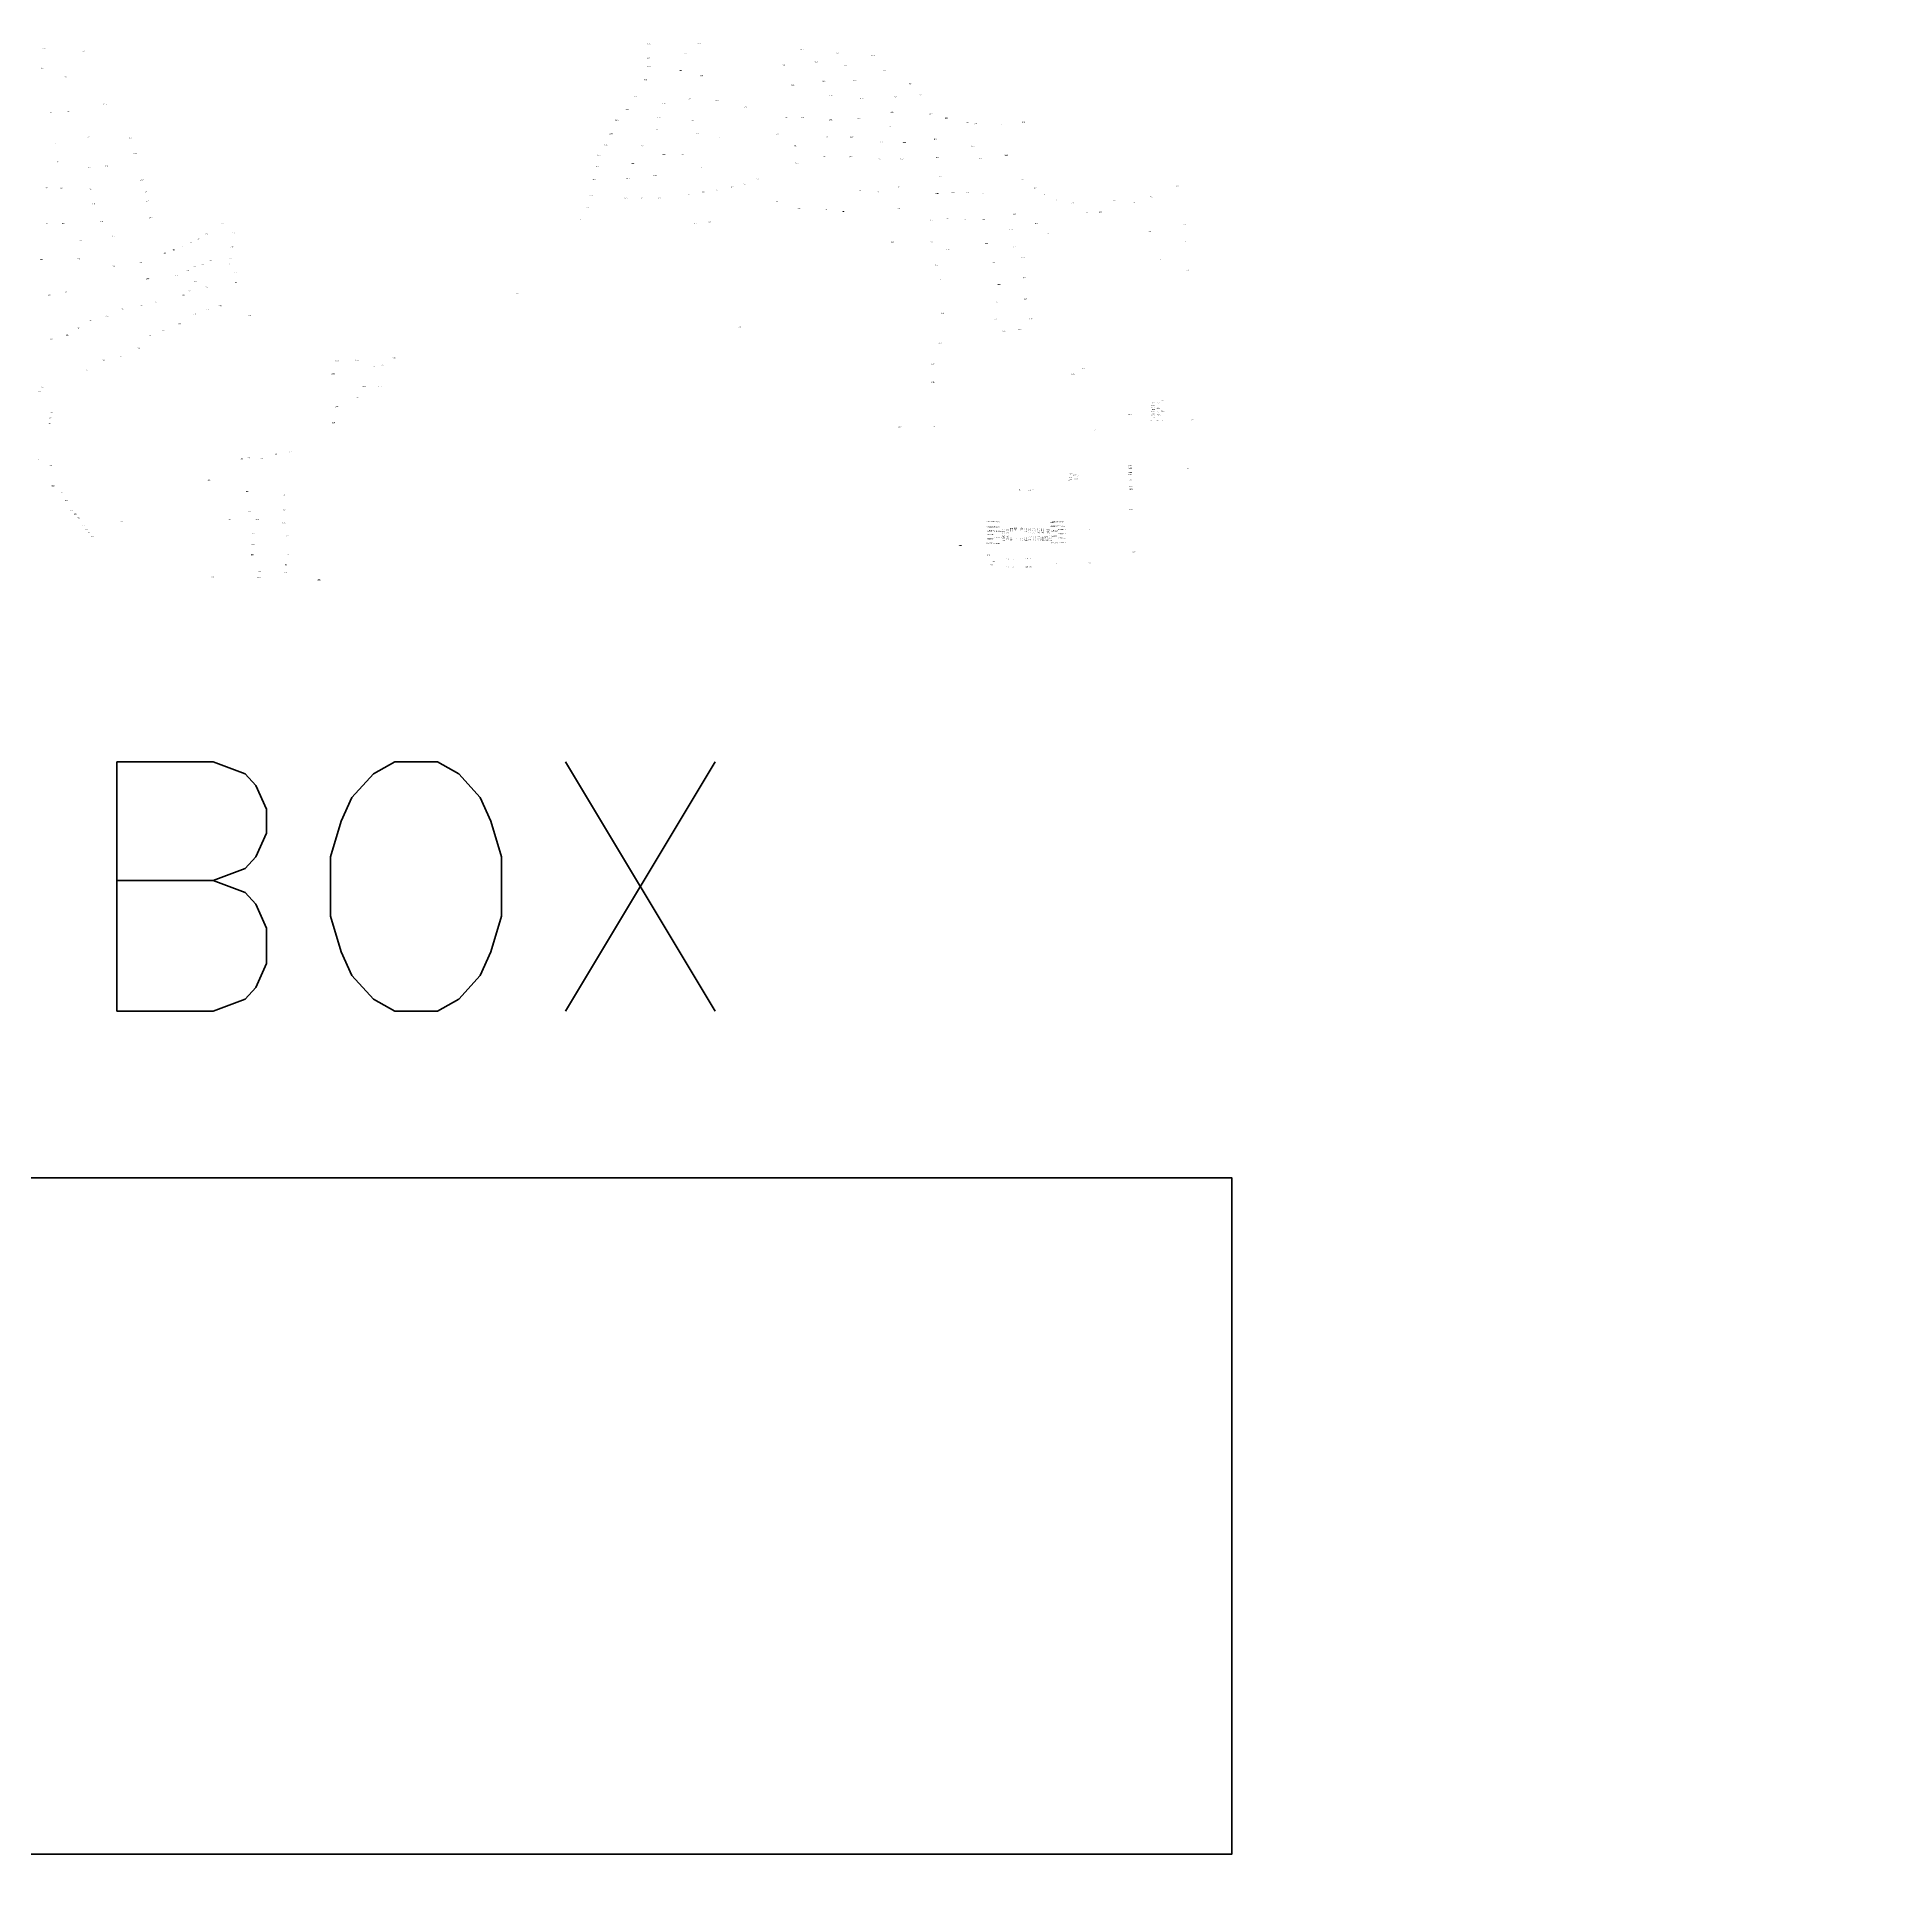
# Model space of a CAD drawing. Header units: feet. Extents: x 865220 to 2781189, y -2240498 to 970979.
# Drawn here: x 2770631 to 2781189, y 947088 to 957801 of the extents above; entities that cross this region are included whole.
import ezdxf

# ---------------------------------------------------------------- set-up
doc = ezdxf.new("R2010")
doc.units = ezdxf.units.FT
doc.header["$LTSCALE"] = 0.015
doc.header["$MEASUREMENT"] = 0
doc.layers.add('NOTES', color=7, linetype='Continuous')
doc.layers.add('Scott County Addresses', color=7, linetype='Continuous')
doc.layers.add('WORK BOUNDARY', color=110, linetype='Continuous', lineweight=40)
doc.styles.add('Dimensions 100', font='arial.ttf')
doc.styles.get("Standard").update_dxf_attribs({"font": 'times.ttf'})

# ---------------------------------------------------------------- blocks, each defined once
blk = doc.blocks.new('ACMAP_ANN_TEMPLATE_Scott County Address')
at = {"layer": 'Scott County Addresses', "style": 'Dimensions 100'}
blk.add_attdef('ScottCountyAddress', (0, 0), '', height=50, dxfattribs=at)

msp = doc.modelspace()

# ---------------------------------------------------------------- hatches: boundary and pattern name
at = {"layer": 'NOTES', "lineweight": 5, "ltscale": 50}
h = msp.add_hatch(dxfattribs=at)
h.set_pattern_fill('ANSI31', color=1, scale=200)
h.set_pattern_definition([(45, (-77373.197, -38338.257), (-17.67766953, 17.67766953), [])])
edge = h.paths.add_edge_path()
edge.add_arc((-36684104, 974185), 39453460, 359.9778382, 359.9781555)
edge.add_line((2769353, 959143), (2769353, 959143))
edge.add_line((2769353, 959143), (2769353, 959363))
edge.add_line((2769353, 959363), (2770280, 959367))
edge.add_line((2770280, 959367), (2770301, 958928))
edge.add_line((2770301, 958928), (2770013, 958926))
edge.add_line((2770013, 958926), (2769898, 958925))
edge.add_line((2769898, 958925), (2769553, 958924))
edge.add_line((2769553, 958924), (2769353, 958924))

# ---------------------------------------------------------------- linework, layer by layer
at = {"layer": 'WORK BOUNDARY', "lineweight": 50}
msp.add_lwpolyline([(2765319, 951223), (2777521, 951223), (2777521, 947322), (2765319, 947322)], close=True, dxfattribs=at)

# ---------------------------------------------------------------- block references
at = {"layer": 'Scott County Addresses', "lineweight": 5, "xscale": 0.1, "yscale": 0.1, "zscale": 0.1}
for p, values in [((2770663, 957732), {'ScottCountyAddress': '4145'}), ((2774151, 957760), {'ScottCountyAddress': '15380'}), ((2774438, 957766), {'ScottCountyAddress': '15381'}), ((2770893, 957717), {'ScottCountyAddress': '4150'}), ((2774147, 957677), {'ScottCountyAddress': '15398'}), ((2774151, 957629), {'ScottCountyAddress': '15408'}), ((2774360, 957703), {'ScottCountyAddress': '15391'}), ((2774927, 957638), {'ScottCountyAddress': '15440'}), ((2775031, 957726), {'ScottCountyAddress': '15427'}), ((2775115, 957654), {'ScottCountyAddress': '15443'}), ((2775239, 957707), {'ScottCountyAddress': '15410'}), ((2775281, 957636), {'ScottCountyAddress': '15430'}), ((2775441, 957693), {'ScottCountyAddress': '15431'}), ((2770654, 957619), {'ScottCountyAddress': '4169'}), ((2770789, 957570), {'ScottCountyAddress': '4170'}), ((2774129, 957552), {'ScottCountyAddress': '15432'}), ((2774333, 957606), {'ScottCountyAddress': '15401'}), ((2774456, 957575), {'ScottCountyAddress': '4788'}), ((2774979, 957522), {'ScottCountyAddress': '15460'}), ((2775158, 957545), {'ScottCountyAddress': '15463'}), ((2775339, 957548), {'ScottCountyAddress': '15450'}), ((2775506, 957607), {'ScottCountyAddress': '15451'}), ((2775659, 957529), {'ScottCountyAddress': '5004'}), ((2771012, 957412), {'ScottCountyAddress': '15467'}), ((2774069, 957457), {'ScottCountyAddress': '15442'}), ((2774238, 957417), {'ScottCountyAddress': '15425'}), ((2774389, 957442), {'ScottCountyAddress': '4799'}), ((2774544, 957434), {'ScottCountyAddress': '4800'}), ((2775201, 957461), {'ScottCountyAddress': '15477'}), ((2775376, 957445), {'ScottCountyAddress': '15470'}), ((2775573, 957453), {'ScottCountyAddress': '15475'}), ((2775719, 957465), {'ScottCountyAddress': '5012'}), ((2770701, 957366), {'ScottCountyAddress': '4070'}), ((2770801, 957370), {'ScottCountyAddress': '4090'}), ((2773964, 957320), {'ScottCountyAddress': '15478'}), ((2774025, 957381), {'ScottCountyAddress': '15464'}), ((2774209, 957336), {'ScottCountyAddress': '15467'}), ((2774403, 957318), {'ScottCountyAddress': '4823'}), ((2774709, 957396), {'ScottCountyAddress': '4824'}), ((2774944, 957336), {'ScottCountyAddress': '4886'}), ((2775038, 957336), {'ScottCountyAddress': '4894'}), ((2775198, 957322), {'ScottCountyAddress': '15491'}), ((2775360, 957329), {'ScottCountyAddress': '15490'}), ((2775552, 957366), {'ScottCountyAddress': '15481'}), ((2775779, 957354), {'ScottCountyAddress': '5022'}), ((2775867, 957331), {'ScottCountyAddress': '5038'}), ((2775939, 957313), {'ScottCountyAddress': '5050'}), ((2775990, 957307), {'ScottCountyAddress': '5060'}), ((2776036, 957299), {'ScottCountyAddress': '5070'}), ((2776313, 957308), {'ScottCountyAddress': '5124'}), ((2770922, 957223), {'ScottCountyAddress': '4215'}), ((2771160, 957218), {'ScottCountyAddress': '15507'}), ((2773931, 957241), {'ScottCountyAddress': '15494'}), ((2774199, 957267), {'ScottCountyAddress': '15485'}), ((2774430, 957243), {'ScottCountyAddress': '4843'}), ((2774563, 957222), {'ScottCountyAddress': '4844'}), ((2774894, 957240), {'ScottCountyAddress': '4887'}), ((2775179, 957223), {'ScottCountyAddress': '15511'}), ((2775319, 957222), {'ScottCountyAddress': '15510'}), ((2775493, 957194), {'ScottCountyAddress': '15515'}), ((2775540, 957282), {'ScottCountyAddress': '15491'}), ((2775800, 957210), {'ScottCountyAddress': '15513'}), ((2776091, 957294), {'ScottCountyAddress': '5080'}), ((2776193, 957296), {'ScottCountyAddress': '5100'}), ((2770737, 957184), {'ScottCountyAddress': '4085'}), ((2771188, 957128), {'ScottCountyAddress': '15527'}), ((2773861, 957118), {'ScottCountyAddress': '15528'}), ((2773903, 957178), {'ScottCountyAddress': '15510'}), ((2774110, 957171), {'ScottCountyAddress': '15509'}), ((2774237, 957122), {'ScottCountyAddress': '15546'}), ((2774343, 957123), {'ScottCountyAddress': '15545'}), ((2774994, 957172), {'ScottCountyAddress': '4891'}), ((2775161, 957110), {'ScottCountyAddress': '4926'}), ((2775314, 957108), {'ScottCountyAddress': '15530'}), ((2775479, 957096), {'ScottCountyAddress': '15533'}), ((2775610, 957097), {'ScottCountyAddress': '15534'}), ((2775623, 957191), {'ScottCountyAddress': '15512'}), ((2775811, 957104), {'ScottCountyAddress': '15543'}), ((2776018, 957170), {'ScottCountyAddress': '15520'}), ((2776062, 957098), {'ScottCountyAddress': '15540'}), ((2776211, 957118), {'ScottCountyAddress': '15541'}), ((2770741, 957079), {'ScottCountyAddress': '4190'}), ((2770924, 957046), {'ScottCountyAddress': '4185'}), ((2771023, 957055), {'ScottCountyAddress': '15520'}), ((2773853, 957053), {'ScottCountyAddress': '15538'}), ((2774028, 956983), {'ScottCountyAddress': '15545'}), ((2774058, 957070), {'ScottCountyAddress': '15527'}), ((2774185, 957001), {'ScottCountyAddress': '15560'}), ((2774461, 957048), {'ScottCountyAddress': '15559'}), ((2774780, 956980), {'ScottCountyAddress': '4854'}), ((2775003, 957074), {'ScottCountyAddress': '15526'}), ((2775826, 956996), {'ScottCountyAddress': '15563'}), ((2776307, 956980), {'ScottCountyAddress': '5154'}), ((2770676, 956929), {'ScottCountyAddress': '4070'}), ((2770761, 956928), {'ScottCountyAddress': '4090'}), ((2770931, 956922), {'ScottCountyAddress': '4167'}), ((2771224, 956976), {'ScottCountyAddress': '15563'}), ((2771249, 956907), {'ScottCountyAddress': '15581'}), ((2773818, 956882), {'ScottCountyAddress': '15572'}), ((2773831, 956977), {'ScottCountyAddress': '15548'}), ((2774019, 956871), {'ScottCountyAddress': '4696'}), ((2774116, 956871), {'ScottCountyAddress': '4712'}), ((2774214, 956871), {'ScottCountyAddress': '4738'}), ((2774382, 956891), {'ScottCountyAddress': '4770'}), ((2774466, 956904), {'ScottCountyAddress': '4790'}), ((2774545, 956916), {'ScottCountyAddress': '4806'}), ((2774633, 956934), {'ScottCountyAddress': '4822'}), ((2774703, 956951), {'ScottCountyAddress': '4836'}), ((2775369, 956913), {'ScottCountyAddress': '4961'}), ((2775476, 956907), {'ScottCountyAddress': '4971'}), ((2775590, 956934), {'ScottCountyAddress': '4997'}), ((2775811, 956897), {'ScottCountyAddress': '15585'}), ((2775905, 956902), {'ScottCountyAddress': '5040'}), ((2775991, 956902), {'ScottCountyAddress': '5060'}), ((2776072, 956900), {'ScottCountyAddress': '5076'}), ((2776379, 956927), {'ScottCountyAddress': '5162'}), ((2776433, 956890), {'ScottCountyAddress': '5172'}), ((2777048, 956877), {'ScottCountyAddress': '5284'}), ((2777197, 956940), {'ScottCountyAddress': '5230'}), ((2770950, 956837), {'ScottCountyAddress': '4143'}), ((2771258, 956852), {'ScottCountyAddress': '15593'}), ((2773794, 956815), {'ScottCountyAddress': '15582'}), ((2774892, 956850), {'ScottCountyAddress': '4851'}), ((2775017, 956810), {'ScottCountyAddress': '4893'}), ((2775172, 956804), {'ScottCountyAddress': '4931'}), ((2775275, 956793), {'ScottCountyAddress': '4951'}), ((2775588, 956809), {'ScottCountyAddress': '15590'}), ((2776259, 956778), {'ScottCountyAddress': '5153'}), ((2776502, 956859), {'ScottCountyAddress': '5178'}), ((2776597, 956843), {'ScottCountyAddress': '5194'}), ((2776678, 956786), {'ScottCountyAddress': '5204'}), ((2776757, 956789), {'ScottCountyAddress': '5212'}), ((2776837, 956856), {'ScottCountyAddress': '5220'}), ((2776952, 956845), {'ScottCountyAddress': '5230'}), ((2770678, 956726), {'ScottCountyAddress': '4075'}), ((2770775, 956724), {'ScottCountyAddress': '4095'}), ((2770996, 956735), {'ScottCountyAddress': '4139'}), ((2771277, 956756), {'ScottCountyAddress': '15609'}), ((2771599, 956662), {'ScottCountyAddress': '4279'}), ((2771691, 956728), {'ScottCountyAddress': '4277'}), ((2771754, 956668), {'ScottCountyAddress': '4267'}), ((2773761, 956746), {'ScottCountyAddress': '15608'}), ((2774421, 956723), {'ScottCountyAddress': '4775'}), ((2774500, 956731), {'ScottCountyAddress': '4795'}), ((2775783, 956743), {'ScottCountyAddress': '15605'}), ((2775875, 956752), {'ScottCountyAddress': '5035'}), ((2775979, 956748), {'ScottCountyAddress': '5055'}), ((2776082, 956747), {'ScottCountyAddress': '5075'}), ((2776239, 956688), {'ScottCountyAddress': '15621'}), ((2776386, 956724), {'ScottCountyAddress': '5171'}), ((2776455, 956667), {'ScottCountyAddress': '5191'}), ((2777041, 956678), {'ScottCountyAddress': '5267'}), ((2777240, 956719), {'ScottCountyAddress': '5290'}), ((2770877, 956625), {'ScottCountyAddress': '4136'}), ((2771062, 956652), {'ScottCountyAddress': '4137'}), ((2771357, 956553), {'ScottCountyAddress': '4313'}), ((2771413, 956572), {'ScottCountyAddress': '4307'}), ((2771466, 956590), {'ScottCountyAddress': '4301'}), ((2771508, 956614), {'ScottCountyAddress': '4295'}), ((2771553, 956634), {'ScottCountyAddress': '4287'}), ((2771747, 956587), {'ScottCountyAddress': '4257'}), ((2775554, 956616), {'ScottCountyAddress': '15630'}), ((2775779, 956617), {'ScottCountyAddress': '15631'}), ((2775872, 956573), {'ScottCountyAddress': '15645'}), ((2776096, 956608), {'ScottCountyAddress': '15638'}), ((2776258, 956588), {'ScottCountyAddress': '15643'}), ((2777244, 956621), {'ScottCountyAddress': '5316'}), ((2770648, 956516), {'ScottCountyAddress': '4066'}), ((2770791, 956495), {'ScottCountyAddress': '4094'}), ((2770861, 956520), {'ScottCountyAddress': '4120'}), ((2771066, 956478), {'ScottCountyAddress': '4131'}), ((2771217, 956500), {'ScottCountyAddress': '15648'}), ((2771494, 956452), {'ScottCountyAddress': '4300'}), ((2771533, 956476), {'ScottCountyAddress': '4290'}), ((2771574, 956488), {'ScottCountyAddress': '4280'}), ((2771622, 956511), {'ScottCountyAddress': '4260'}), ((2771737, 956490), {'ScottCountyAddress': '4253'}), ((2771737, 956526), {'ScottCountyAddress': '4255'}), ((2771771, 956444), {'ScottCountyAddress': '4247'}), ((2775808, 956486), {'ScottCountyAddress': '15655'}), ((2776138, 956500), {'ScottCountyAddress': '15656'}), ((2776306, 956527), {'ScottCountyAddress': '15661'}), ((2777096, 956515), {'ScottCountyAddress': '5281'}), ((2777260, 956457), {'ScottCountyAddress': '5307'}), ((2771259, 956405), {'ScottCountyAddress': '15660'}), ((2771429, 956425), {'ScottCountyAddress': '4310'}), ((2771536, 956390), {'ScottCountyAddress': '4228'}), ((2771602, 956359), {'ScottCountyAddress': '4230'}), ((2771772, 956383), {'ScottCountyAddress': '4241'}), ((2775824, 956404), {'ScottCountyAddress': '15663'}), ((2776167, 956372), {'ScottCountyAddress': '15686'}), ((2776316, 956410), {'ScottCountyAddress': '15681'}), ((2770696, 956311), {'ScottCountyAddress': '4065'}), ((2770794, 956329), {'ScottCountyAddress': '4091'}), ((2771116, 956232), {'ScottCountyAddress': '4168'}), ((2771227, 956251), {'ScottCountyAddress': '4186'}), ((2771303, 956271), {'ScottCountyAddress': '4196'}), ((2771467, 956310), {'ScottCountyAddress': '4204'}), ((2771503, 956335), {'ScottCountyAddress': '4214'}), ((2771678, 956249), {'ScottCountyAddress': '4229'}), ((2773394, 956318), {'ScottCountyAddress': '5000'}), ((2776162, 956271), {'ScottCountyAddress': '15700'}), ((2776321, 956287), {'ScottCountyAddress': '15697'}), ((2770931, 956164), {'ScottCountyAddress': '4128'}), ((2771027, 956190), {'ScottCountyAddress': '4148'}), ((2771446, 956145), {'ScottCountyAddress': '4203'}), ((2771533, 956202), {'ScottCountyAddress': '4211'}), ((2771606, 956227), {'ScottCountyAddress': '4221'}), ((2771847, 956193), {'ScottCountyAddress': '4235'}), ((2774675, 956127), {'ScottCountyAddress': '5000'}), ((2775843, 956207), {'ScottCountyAddress': '15719'}), ((2776145, 956173), {'ScottCountyAddress': '15720'}), ((2776354, 956174), {'ScottCountyAddress': '15717'}), ((2770705, 956058), {'ScottCountyAddress': '4080'}), ((2770798, 956080), {'ScottCountyAddress': '4096'}), ((2770862, 956120), {'ScottCountyAddress': '4110'}), ((2771277, 956077), {'ScottCountyAddress': '4185'}), ((2771352, 956108), {'ScottCountyAddress': '4197'}), ((2775830, 956036), {'ScottCountyAddress': '15745'}), ((2776199, 956103), {'ScottCountyAddress': '15724'}), ((2776289, 956113), {'ScottCountyAddress': '15721'}), ((2771006, 955936), {'ScottCountyAddress': '4131'}), ((2771109, 955958), {'ScottCountyAddress': '4151'}), ((2771210, 956005), {'ScottCountyAddress': '4171'}), ((2772350, 955932), {'ScottCountyAddress': '15771'}), ((2772467, 955936), {'ScottCountyAddress': '15759'}), ((2772612, 955908), {'ScottCountyAddress': '15741'}), ((2772681, 955947), {'ScottCountyAddress': '15731'}), ((2775788, 955913), {'ScottCountyAddress': '15757'}), ((2770912, 955879), {'ScottCountyAddress': '15795'}), ((2772328, 955857), {'ScottCountyAddress': '15783'}), ((2772564, 955902), {'ScottCountyAddress': '15747'}), ((2775786, 955809), {'ScottCountyAddress': '15785'}), ((2776595, 955855), {'ScottCountyAddress': '15760'}), ((2776656, 955887), {'ScottCountyAddress': '15750'}), ((2770636, 955756), {'ScottCountyAddress': '4070'}), ((2770651, 955782), {'ScottCountyAddress': '4072'}), ((2772466, 955721), {'ScottCountyAddress': '15855'}), ((2772507, 955784), {'ScottCountyAddress': '15753'}), ((2772598, 955785), {'ScottCountyAddress': '15857'}), ((2777113, 955704), {'ScottCountyAddress': '15815'}), ((2770702, 955602), {'ScottCountyAddress': '4059'}), ((2770705, 955634), {'ScottCountyAddress': '4057'}), ((2772351, 955667), {'ScottCountyAddress': '15807'}), ((2776923, 955622), {'ScottCountyAddress': '15825'}), ((2777044, 955587), {'ScottCountyAddress': '15815'}), ((2777057, 955689), {'ScottCountyAddress': '15815'}), ((2777058, 955664), {'ScottCountyAddress': '15815'}), ((2777058, 955674), {'ScottCountyAddress': '15815'}), ((2777059, 955651), {'ScottCountyAddress': '15815'}), ((2777058, 955640), {'ScottCountyAddress': '15815'}), ((2777059, 955629), {'ScottCountyAddress': '15815'}), ((2777058, 955618), {'ScottCountyAddress': '15815'}), ((2777065, 955604), {'ScottCountyAddress': '15815'}), ((2777082, 955587), {'ScottCountyAddress': '15815'}), ((2777088, 955689), {'ScottCountyAddress': '15815'}), ((2777088, 955659), {'ScottCountyAddress': '15815'}), ((2777090, 955637), {'ScottCountyAddress': '15815'}), ((2777089, 955620), {'ScottCountyAddress': '15815'}), ((2777113, 955642), {'ScottCountyAddress': '15815'}), ((2777115, 955587), {'ScottCountyAddress': '15815'}), ((2777282, 955591), {'ScottCountyAddress': '15777'}), ((2770698, 955571), {'ScottCountyAddress': '4055'}), ((2772330, 955574), {'ScottCountyAddress': '15825'}), ((2775597, 955549), {'ScottCountyAddress': '15830'}), ((2775800, 955552), {'ScottCountyAddress': '15831'}), ((2776721, 955533), {'ScottCountyAddress': '15830'}), ((2771843, 955372), {'ScottCountyAddress': '4290'}), ((2771999, 955394), {'ScottCountyAddress': '4322'}), ((2772083, 955405), {'ScottCountyAddress': '4342'}), ((2770639, 955362), {'ScottCountyAddress': '4000'}), ((2770698, 955329), {'ScottCountyAddress': '15840'}), ((2771801, 955367), {'ScottCountyAddress': '4288'}), ((2771916, 955369), {'ScottCountyAddress': '4308'}), ((2776582, 955279), {'ScottCountyAddress': '15870'}), ((2776598, 955275), {'ScottCountyAddress': '15870'}), ((2776608, 955272), {'ScottCountyAddress': '15870'}), ((2776623, 955268), {'ScottCountyAddress': '15870'}), ((2776925, 955326), {'ScottCountyAddress': '15875'}), ((2776926, 955313), {'ScottCountyAddress': '15875'}), ((2776926, 955288), {'ScottCountyAddress': '15875'}), ((2776925, 955276), {'ScottCountyAddress': '15875'}), ((2777262, 955311), {'ScottCountyAddress': '5304'}), ((2770711, 955211), {'ScottCountyAddress': '15850'}), ((2770764, 955172), {'ScottCountyAddress': '4072'}), ((2771615, 955244), {'ScottCountyAddress': '4360'}), ((2771834, 955178), {'ScottCountyAddress': '4396'}), ((2772045, 955158), {'ScottCountyAddress': '15901'}), ((2776289, 955188), {'ScottCountyAddress': '5116'}), ((2776350, 955186), {'ScottCountyAddress': '5116'}), ((2776368, 955186), {'ScottCountyAddress': '5116'}), ((2776578, 955246), {'ScottCountyAddress': '15870'}), ((2776585, 955259), {'ScottCountyAddress': '15870'}), ((2776615, 955250), {'ScottCountyAddress': '15870'}), ((2776926, 955245), {'ScottCountyAddress': '15875'}), ((2776929, 955207), {'ScottCountyAddress': '15875'}), ((2776930, 955192), {'ScottCountyAddress': '15875'}), ((2770792, 955126), {'ScottCountyAddress': '4070'}), ((2770824, 955068), {'ScottCountyAddress': '4082'}), ((2771849, 955062), {'ScottCountyAddress': '4397'}), ((2772047, 955072), {'ScottCountyAddress': '15921'}), ((2776931, 955074), {'ScottCountyAddress': '15875'}), ((2770844, 955048), {'ScottCountyAddress': '4086'}), ((2770861, 955026), {'ScottCountyAddress': '4090'}), ((2770889, 954983), {'ScottCountyAddress': '4094'}), ((2770905, 954960), {'ScottCountyAddress': '4098'}), ((2771107, 955006), {'ScottCountyAddress': '15862'}), ((2771733, 955017), {'ScottCountyAddress': '4377'}), ((2771892, 955017), {'ScottCountyAddress': '15930'}), ((2772046, 954998), {'ScottCountyAddress': '15940'}), ((2776105, 955004), {'ScottCountyAddress': '5119'}), ((2776107, 954974), {'ScottCountyAddress': '5119'}), ((2776109, 954952), {'ScottCountyAddress': '5119'}), ((2776113, 955004), {'ScottCountyAddress': '5119'}), ((2776115, 954975), {'ScottCountyAddress': '5119'}), ((2776116, 954952), {'ScottCountyAddress': '5119'}), ((2776121, 955004), {'ScottCountyAddress': '5119'}), ((2776122, 954975), {'ScottCountyAddress': '5119'}), ((2776124, 954952), {'ScottCountyAddress': '5119'}), ((2776128, 954975), {'ScottCountyAddress': '5119'}), ((2776129, 955004), {'ScottCountyAddress': '5119'}), ((2776132, 954953), {'ScottCountyAddress': '5119'}), ((2776142, 954975), {'ScottCountyAddress': '5119'}), ((2776143, 955005), {'ScottCountyAddress': '5119'}), ((2776150, 954974), {'ScottCountyAddress': '5119'}), ((2776151, 955004), {'ScottCountyAddress': '5119'}), ((2776152, 954949), {'ScottCountyAddress': '5119'}), ((2776157, 954975), {'ScottCountyAddress': '5119'}), ((2776160, 955004), {'ScottCountyAddress': '5119'}), ((2776160, 954949), {'ScottCountyAddress': '5119'}), ((2776166, 954975), {'ScottCountyAddress': '5119'}), ((2776168, 955004), {'ScottCountyAddress': '5119'}), ((2776168, 954949), {'ScottCountyAddress': '5119'}), ((2776176, 954948), {'ScottCountyAddress': '5119'}), ((2776196, 954956), {'ScottCountyAddress': '5119'}), ((2776196, 954948), {'ScottCountyAddress': '5119'}), ((2776220, 954959), {'ScottCountyAddress': '5119'}), ((2776220, 954951), {'ScottCountyAddress': '5119'}), ((2776220, 954944), {'ScottCountyAddress': '5119'}), ((2776242, 954965), {'ScottCountyAddress': '5119'}), ((2776242, 954957), {'ScottCountyAddress': '5119'}), ((2776242, 954949), {'ScottCountyAddress': '5119'}), ((2776265, 954967), {'ScottCountyAddress': '5119'}), ((2776266, 954957), {'ScottCountyAddress': '5119'}), ((2776301, 954967), {'ScottCountyAddress': '5119'}), ((2776301, 954957), {'ScottCountyAddress': '5119'}), ((2776325, 954966), {'ScottCountyAddress': '5119'}), ((2776325, 954958), {'ScottCountyAddress': '5119'}), ((2776325, 954950), {'ScottCountyAddress': '5119'}), ((2776347, 954966), {'ScottCountyAddress': '5119'}), ((2776347, 954959), {'ScottCountyAddress': '5119'}), ((2776347, 954951), {'ScottCountyAddress': '5119'}), ((2776348, 954943), {'ScottCountyAddress': '5119'}), ((2776372, 954961), {'ScottCountyAddress': '5119'}), ((2776372, 954953), {'ScottCountyAddress': '5119'}), ((2776372, 954945), {'ScottCountyAddress': '5119'}), ((2776398, 954961), {'ScottCountyAddress': '5119'}), ((2776398, 954954), {'ScottCountyAddress': '5119'}), ((2776398, 954946), {'ScottCountyAddress': '5119'}), ((2776421, 954961), {'ScottCountyAddress': '5119'}), ((2776421, 954953), {'ScottCountyAddress': '5119'}), ((2776422, 954946), {'ScottCountyAddress': '5119'}), ((2776453, 954952), {'ScottCountyAddress': '5119'}), ((2776453, 954959), {'ScottCountyAddress': '5119'}), ((2776454, 954944), {'ScottCountyAddress': '5119'}), ((2776472, 955002), {'ScottCountyAddress': '5119'}), ((2776473, 954977), {'ScottCountyAddress': '5119'}), ((2776478, 954952), {'ScottCountyAddress': '5119'}), ((2776480, 955002), {'ScottCountyAddress': '5119'}), ((2776480, 954978), {'ScottCountyAddress': '5119'}), ((2776485, 954952), {'ScottCountyAddress': '5119'}), ((2776488, 955003), {'ScottCountyAddress': '5119'}), ((2776488, 954978), {'ScottCountyAddress': '5119'}), ((2776493, 954952), {'ScottCountyAddress': '5119'}), ((2776496, 955003), {'ScottCountyAddress': '5119'}), ((2776496, 954978), {'ScottCountyAddress': '5119'}), ((2776501, 954952), {'ScottCountyAddress': '5119'}), ((2776515, 955003), {'ScottCountyAddress': '5119'}), ((2776517, 954980), {'ScottCountyAddress': '5119'}), ((2776519, 954959), {'ScottCountyAddress': '5119'}), ((2776523, 955004), {'ScottCountyAddress': '5119'}), ((2776526, 954979), {'ScottCountyAddress': '5119'}), ((2776527, 954959), {'ScottCountyAddress': '5119'}), ((2776532, 955003), {'ScottCountyAddress': '5119'}), ((2776535, 954979), {'ScottCountyAddress': '5119'}), ((2776537, 954959), {'ScottCountyAddress': '5119'}), ((2776540, 955004), {'ScottCountyAddress': '5119'}), ((2776543, 954979), {'ScottCountyAddress': '5119'}), ((2776545, 954960), {'ScottCountyAddress': '5119'}), ((2776698, 954958), {'ScottCountyAddress': '15950'}), ((2770925, 954941), {'ScottCountyAddress': '4102'}), ((2770942, 954918), {'ScottCountyAddress': '4106'}), ((2771867, 954935), {'ScottCountyAddress': '15946'}), ((2771867, 954873), {'ScottCountyAddress': '15956'}), ((2772069, 954922), {'ScottCountyAddress': '15960'}), ((2775946, 954867), {'ScottCountyAddress': '15900'}), ((2776106, 954880), {'ScottCountyAddress': '5119'}), ((2776109, 954905), {'ScottCountyAddress': '5119'}), ((2776110, 954930), {'ScottCountyAddress': '5119'}), ((2776114, 954880), {'ScottCountyAddress': '5119'}), ((2776117, 954905), {'ScottCountyAddress': '5119'}), ((2776118, 954930), {'ScottCountyAddress': '5119'}), ((2776123, 954880), {'ScottCountyAddress': '5119'}), ((2776125, 954905), {'ScottCountyAddress': '5119'}), ((2776126, 954930), {'ScottCountyAddress': '5119'}), ((2776130, 954880), {'ScottCountyAddress': '5119'}), ((2776133, 954905), {'ScottCountyAddress': '5119'}), ((2776133, 954930), {'ScottCountyAddress': '5119'}), ((2776149, 954878), {'ScottCountyAddress': '5119'}), ((2776151, 954914), {'ScottCountyAddress': '5119'}), ((2776156, 954879), {'ScottCountyAddress': '5119'}), ((2776159, 954914), {'ScottCountyAddress': '5119'}), ((2776164, 954879), {'ScottCountyAddress': '5119'}), ((2776167, 954914), {'ScottCountyAddress': '5119'}), ((2776171, 954879), {'ScottCountyAddress': '5119'}), ((2776176, 954914), {'ScottCountyAddress': '5119'}), ((2776196, 954923), {'ScottCountyAddress': '5119'}), ((2776196, 954941), {'ScottCountyAddress': '5119'}), ((2776196, 954935), {'ScottCountyAddress': '5119'}), ((2776197, 954915), {'ScottCountyAddress': '5119'}), ((2776197, 954907), {'ScottCountyAddress': '5119'}), ((2776197, 954898), {'ScottCountyAddress': '5119'}), ((2776220, 954915), {'ScottCountyAddress': '5119'}), ((2776220, 954907), {'ScottCountyAddress': '5119'}), ((2776221, 954937), {'ScottCountyAddress': '5119'}), ((2776220, 954923), {'ScottCountyAddress': '5119'}), ((2776220, 954899), {'ScottCountyAddress': '5119'}), ((2776241, 954895), {'ScottCountyAddress': '5119'}), ((2776241, 954910), {'ScottCountyAddress': '5119'}), ((2776242, 954902), {'ScottCountyAddress': '5119'}), ((2776268, 954906), {'ScottCountyAddress': '5119'}), ((2776268, 954897), {'ScottCountyAddress': '5119'}), ((2776301, 954905), {'ScottCountyAddress': '5119'}), ((2776301, 954897), {'ScottCountyAddress': '5119'}), ((2776325, 954910), {'ScottCountyAddress': '5119'}), ((2776325, 954903), {'ScottCountyAddress': '5119'}), ((2776326, 954896), {'ScottCountyAddress': '5119'}), ((2776349, 954918), {'ScottCountyAddress': '5119'}), ((2776348, 954910), {'ScottCountyAddress': '5119'}), ((2776348, 954902), {'ScottCountyAddress': '5119'}), ((2776348, 954895), {'ScottCountyAddress': '5119'}), ((2776373, 954937), {'ScottCountyAddress': '5119'}), ((2776374, 954920), {'ScottCountyAddress': '5119'}), ((2776374, 954912), {'ScottCountyAddress': '5119'}), ((2776374, 954903), {'ScottCountyAddress': '5119'}), ((2776374, 954895), {'ScottCountyAddress': '5119'}), ((2776399, 954938), {'ScottCountyAddress': '5119'}), ((2776400, 954918), {'ScottCountyAddress': '5119'}), ((2776401, 954910), {'ScottCountyAddress': '5119'}), ((2776401, 954903), {'ScottCountyAddress': '5119'}), ((2776401, 954895), {'ScottCountyAddress': '5119'}), ((2776422, 954938), {'ScottCountyAddress': '5119'}), ((2776424, 954918), {'ScottCountyAddress': '5119'}), ((2776425, 954911), {'ScottCountyAddress': '5119'}), ((2776425, 954903), {'ScottCountyAddress': '5119'}), ((2776425, 954896), {'ScottCountyAddress': '5119'}), ((2776446, 954919), {'ScottCountyAddress': '5119'}), ((2776446, 954911), {'ScottCountyAddress': '5119'}), ((2776447, 954904), {'ScottCountyAddress': '5119'}), ((2776447, 954896), {'ScottCountyAddress': '5119'}), ((2776453, 954937), {'ScottCountyAddress': '5119'}), ((2776467, 954922), {'ScottCountyAddress': '5119'}), ((2776467, 954914), {'ScottCountyAddress': '5119'}), ((2776467, 954906), {'ScottCountyAddress': '5119'}), ((2776468, 954898), {'ScottCountyAddress': '5119'}), ((2776477, 954922), {'ScottCountyAddress': '5119'}), ((2776478, 954882), {'ScottCountyAddress': '5119'}), ((2776486, 954921), {'ScottCountyAddress': '5119'}), ((2776487, 954882), {'ScottCountyAddress': '5119'}), ((2776494, 954921), {'ScottCountyAddress': '5119'}), ((2776495, 954882), {'ScottCountyAddress': '5119'}), ((2776502, 954922), {'ScottCountyAddress': '5119'}), ((2776503, 954882), {'ScottCountyAddress': '5119'}), ((2776520, 954934), {'ScottCountyAddress': '5119'}), ((2776522, 954909), {'ScottCountyAddress': '5119'}), ((2776524, 954883), {'ScottCountyAddress': '5119'}), ((2776528, 954934), {'ScottCountyAddress': '5119'}), ((2776531, 954909), {'ScottCountyAddress': '5119'}), ((2776532, 954883), {'ScottCountyAddress': '5119'}), ((2776537, 954934), {'ScottCountyAddress': '5119'}), ((2776540, 954908), {'ScottCountyAddress': '5119'}), ((2776540, 954883), {'ScottCountyAddress': '5119'}), ((2776545, 954935), {'ScottCountyAddress': '5119'}), ((2776548, 954908), {'ScottCountyAddress': '5119'}), ((2776549, 954883), {'ScottCountyAddress': '5119'}), ((2771861, 954813), {'ScottCountyAddress': '15966'}), ((2772057, 954755), {'ScottCountyAddress': '15981'}), ((2772060, 954814), {'ScottCountyAddress': '15970'}), ((2775768, 954795), {'ScottCountyAddress': '5020'}), ((2776108, 954811), {'ScottCountyAddress': '15981'}), ((2776126, 954755), {'ScottCountyAddress': '15981'}), ((2776138, 954774), {'ScottCountyAddress': '15981'}), ((2776221, 954789), {'ScottCountyAddress': '5114'}), ((2776221, 954743), {'ScottCountyAddress': '5110'}), ((2776245, 954789), {'ScottCountyAddress': '5116'}), ((2776245, 954743), {'ScottCountyAddress': '5120'}), ((2776330, 954791), {'ScottCountyAddress': '5134'}), ((2776330, 954744), {'ScottCountyAddress': '5130'}), ((2776352, 954791), {'ScottCountyAddress': '5136'}), ((2776352, 954744), {'ScottCountyAddress': '5140'}), ((2776500, 954764), {'ScottCountyAddress': '5200'}), ((2776694, 954766), {'ScottCountyAddress': '5160'}), ((2776945, 954828), {'ScottCountyAddress': '15937'}), ((2771634, 954685), {'ScottCountyAddress': '16000'}), ((2771900, 954682), {'ScottCountyAddress': '15988'}), ((2771903, 954716), {'ScottCountyAddress': '15986'}), ((2772054, 954710), {'ScottCountyAddress': '15991'}), ((2772247, 954669), {'ScottCountyAddress': '16001'})]:
    msp.add_blockref('ACMAP_ANN_TEMPLATE_Scott County Address', p, dxfattribs=at).add_auto_attribs(values)

# ---------------------------------------------------------------- texts
at = {"layer": 'WORK BOUNDARY', "lineweight": 50, "insert": (2765115, 953622), "char_height": 1437.65, "attachment_point": 1}
msp.add_mtext_dynamic_manual_height_columns('\\pxql;{\\Fromans|c0;TOOL BOX}', width=10830.96, gutter_width=766745, heights=[0], dxfattribs=at)

doc.saveas('drawing.dxf')
